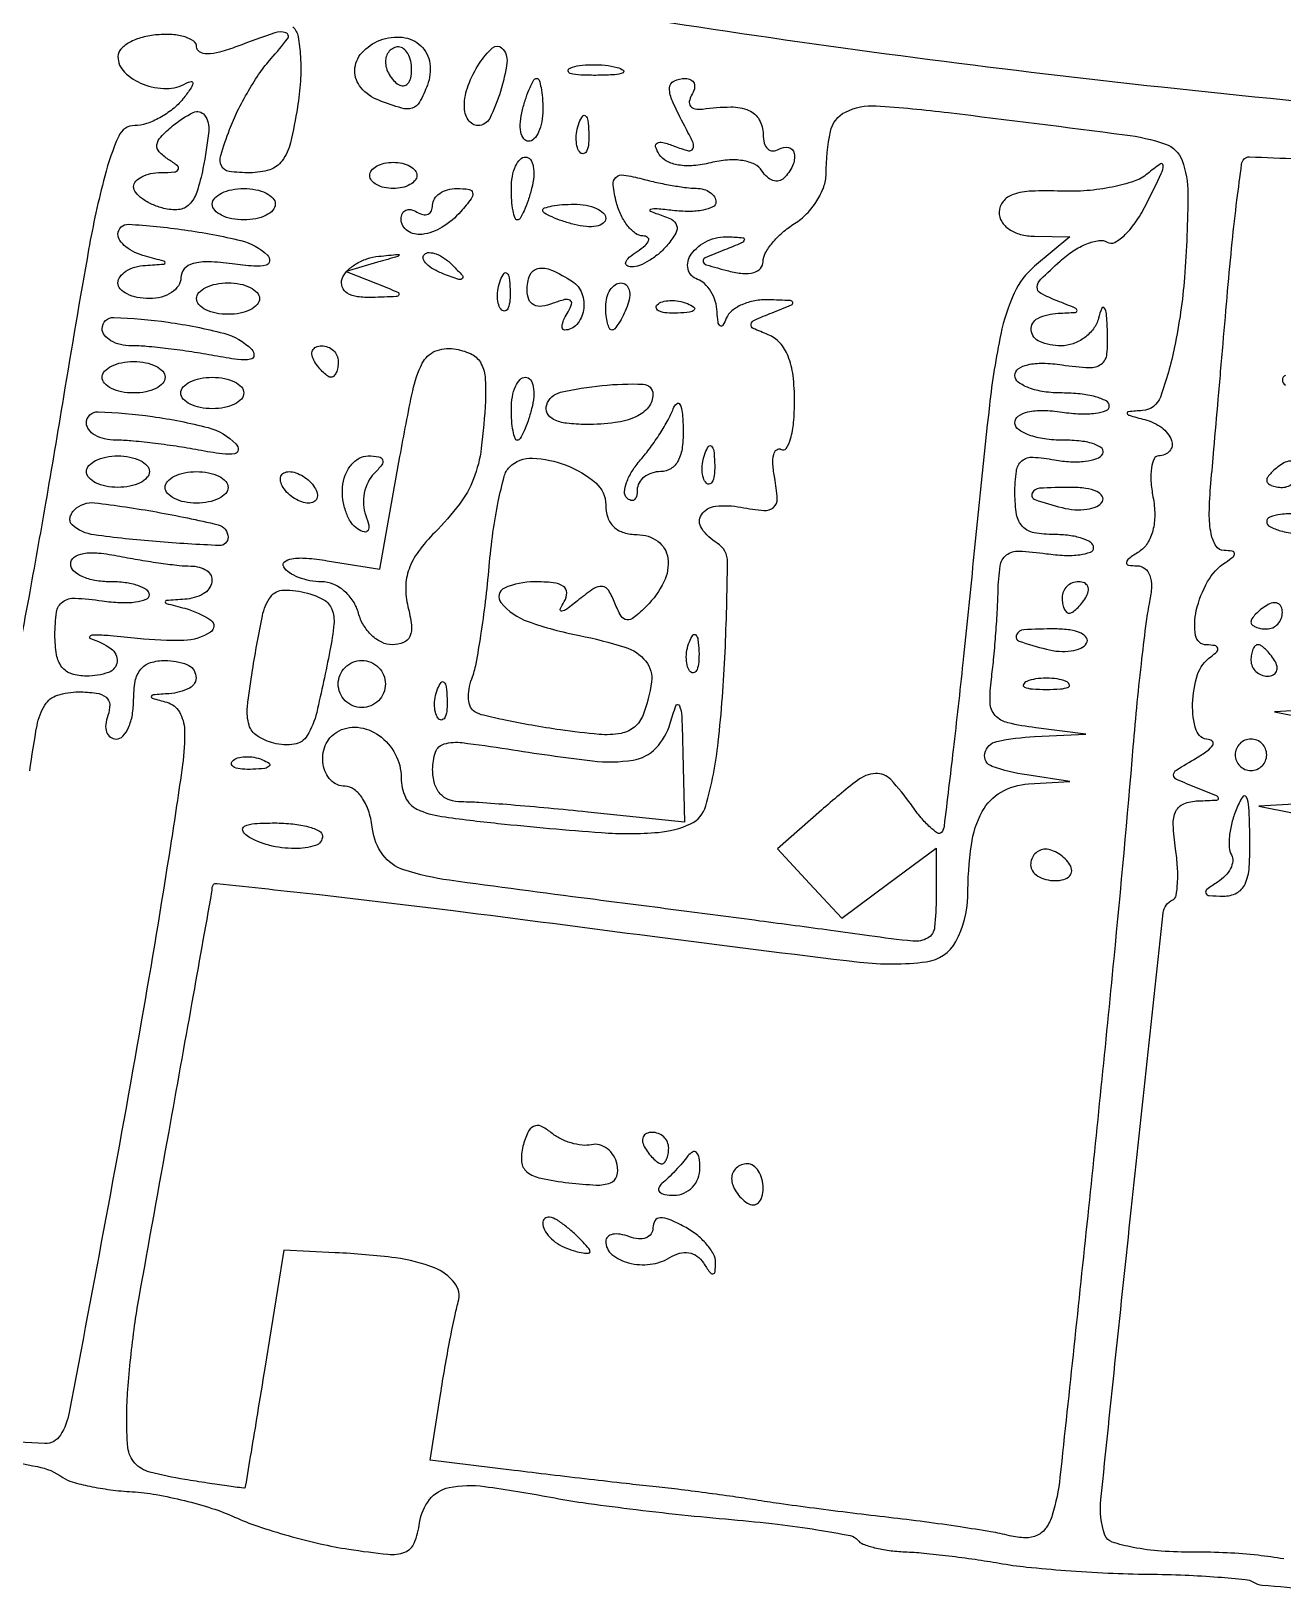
# Model space of a CAD drawing. Extents: x -19 to 322, y 67 to 181.
# Drawn here: x 75.39 to 113.18, y 70.62 to 117.73 of the extents above; entities that cross this region are included whole.
import ezdxf

# ---------------------------------------------------------------- set-up
doc = ezdxf.new("R2010")
doc.units = 0
doc.layers.get('0').update_dxf_attribs({"linetype": 'CONTINUOUS'})

msp = doc.modelspace()

# ---------------------------------------------------------------- linework, layer by layer
for points in [[(124.577, 114.674, -0.008701), (109.521, 116.035, -0.010734), (95.545, 117.849, -0.010617), (81.533, 120.28, -0.008197), (66.365, 123.503, -0.004807), (58.431, 125.406, -0.004863), (50.566, 127.454, -0.001559), (43.282, 129.451, -0.122069), (42.248, 130.034, -0.273169), (42.121, 130.474, -0.003942), (42.85, 133.212, -0.007322), (43.605, 135.809, -0.099814), (44.072, 136.671, -0.292398), (44.211, 136.715, -0.001352), (45.751, 136.297, -0.005586), (47.518, 135.791, -0.003429), (49.588, 135.157, 0.017475), (60.263, 132.214, 0.007262), (74.862, 128.956, 0.007317), (89.959, 126.047, 0.013123), (102.442, 124.166, 0.000965), (110.489, 123.185, 0.024141), (112.71, 123.027, 0.158991), (113.554, 123.281, 0.31448)], [(83.294, 117.861, -0.152994), (83.449, 117.563, -0.030567), (83.52, 116.96, -0.029725), (83.518, 116.221, -0.023905), (83.43, 115.43, -0.018934), (83.217, 114.36, -0.098388), (82.967, 113.816, -0.160537), (82.592, 113.545, -0.077026), (81.998, 113.453, -0.031503), (81.363, 113.493, -0.255929), (81.135, 113.658, -0.186907), (81.112, 113.979, -0.016711), (81.379, 114.758, -0.024304), (81.624, 115.319, -0.017108), (81.951, 115.925, -0.017313), (82.304, 116.485, -0.034357), (82.629, 116.897, 0.020769), (83.133, 117.502, 0.507363), (83.08, 117.682, 0.171925), (82.749, 117.684, 0.006873), (81.603, 117.266, -0.023398), (81.08, 117.095, -0.066442), (80.701, 117.042, -0.134332), (80.474, 117.104, -0.266298), (80.384, 117.261, 0.24531), (80.296, 117.429, 0.078783), (80.035, 117.555, 0.057658), (79.651, 117.625, 0.036584), (79.196, 117.62, 0.044485), (78.741, 117.542, 0.06121), (78.357, 117.387, 0.077293), (78.096, 117.185, 0.191621), (78.008, 116.964, 0.203074), (78.208, 116.491, 0.099337), (78.769, 116.13, 0.091079), (79.473, 115.994, 0.138384), (80.07, 116.156, -0.103786), (80.218, 116.207, -0.516602), (80.268, 116.153, -0.10067), (80.19, 115.975, -0.01749), (79.969, 115.682, -0.052969), (79.66, 115.374, -0.043219), (79.273, 115.114, -0.044877), (78.869, 114.936, -0.081544), (78.514, 114.878, 0.297993), (78.032, 114.563, 0.038946), (77.609, 113.347, 0.020307), (77.124, 111.134, 0.003097), (76.363, 106.681, -0.001985), (75.822, 103.473, -0.002798), (75.313, 100.618, -0.001628), (74.862, 98.215, -0.038673)], [(113.212, 71.579, 0.014354), (112.437, 71.687, 0.015718), (111.501, 71.761, 0.012948), (110.5, 71.782, -0.018859), (109.509, 71.815, -0.029616), (108.664, 71.926, -0.030372), (108.027, 72.089, -0.23668), (107.814, 72.297, -0.108736), (107.691, 73.375, -0.000849), (108.607, 82.114, -0.000421), (109.571, 91.092, -0.267646), (109.859, 91.486, 0.249202), (109.962, 91.617, 0.030201), (110.006, 91.994, 0.030146), (110.004, 92.479, 0.020353), (109.946, 93.031, -0.025354), (109.876, 93.76, -0.121189), (109.957, 94.168, -0.192811), (110.194, 94.389, -0.083475), (110.624, 94.478, 0.004433), (111.193, 94.504, 0.430254), (111.24, 94.56, 0.275612), (111.184, 94.634, 0.003081), (110.58, 94.875, -0.010479), (109.976, 95.126, -0.297334), (109.888, 95.261, -0.258418), (109.971, 95.41, -0.008409), (110.58, 95.777, 0.025093), (110.902, 95.986, 0.090754), (111.07, 96.162, 0.329947), (111.064, 96.273, 0.216596), (110.945, 96.331, -0.320499), (110.57, 96.613, -0.082975), (110.46, 97.405, -0.071765), (110.612, 98.292, -0.162979), (111.011, 98.833, 0.042176), (111.194, 98.985, 0.291787), (111.218, 99.093, 0.271549), (111.129, 99.167, 0.038442), (110.883, 99.189, -0.363742), (110.55, 99.475, -0.097512), (110.573, 100.227, -0.072459), (110.914, 101.105, -0.119017), (111.454, 101.684, 0.023104), (111.686, 101.852, 0.261246), (111.727, 101.953, 0.338543), (111.66, 102.021, 0.031548), (111.409, 102.04, -0.25308), (111.169, 102.174, -0.093572), (111.021, 102.546, -0.052379), (110.965, 103.166, -0.018026), (111.012, 104.067, 0.000227), (111.103, 105.099, 0.000076), (111.234, 106.61, 0.000075), (111.38, 108.285, 0.000086), (111.519, 109.889, -0.003729), (111.657, 111.358, -0.005766), (111.8, 112.626, -0.002111), (111.94, 113.71, -0.157013), (112.015, 113.869, -0.216756), (112.174, 113.934, -0.001576), (113.64, 113.873, -0.005556)], [(113.268, 107.33, 0.314934), (113.172, 107.193, 0.282744), (113.266, 107.041, 0.049958)], [(113.576, 103.151, 0.042928), (113.116, 103.132, 0.055623), (112.793, 103.053, 0.314934), (112.697, 102.916, 0.282744), (112.79, 102.764, 0.049958), (113.116, 102.638, 0.041208), (113.577, 102.551, 0.026053)], [(75.348, 95.384, -0.012738), (75.565, 96.756, -0.09282), (75.804, 97.374, -0.178501), (76.182, 97.671, -0.077953), (76.821, 97.771, -0.03395), (77.353, 97.735, -0.136664), (77.649, 97.607, -0.218407), (77.759, 97.385, -0.09984), (77.704, 97.058, 0.06502), (77.639, 96.785, 0.112257), (77.666, 96.555, 0.151946), (77.779, 96.403, 0.158089), (77.957, 96.345, 0.2103), (78.158, 96.434, 0.081387), (78.328, 96.694, 0.06197), (78.444, 97.079, 0.042346), (78.483, 97.533, -0.044917), (78.533, 98.095, -0.124434), (78.697, 98.454, -0.149477), (78.989, 98.654, -0.07578), (79.433, 98.721, -0.093159), (80.094, 98.597, -0.277197), (80.364, 98.247, -0.314388), (80.171, 97.886, -0.101292), (79.552, 97.716, 0.004073), (79.07, 97.68, 0.316784), (79.014, 97.633, 0.408493), (79.045, 97.578, 0.004827), (79.483, 97.457, -0.198506), (79.863, 97.165, -0.125611), (80.018, 96.62, -0.041145), (79.958, 95.565, -0.004314), (79.594, 93.116, -0.004156), (78.713, 87.8, -0.002988), (77.643, 81.878, -0.000716), (76.538, 76.005, -0.091777), (76.27, 75.316, -0.270775), (75.798, 75.065, -0.018684), (74.231, 75.187, -0.024323)], [(114.004, 97.231), (112.935, 97.166), (114.004, 96.96, -0.037644)], [(113.529, 94.38), (112.46, 94.315), (113.529, 94.109, -0.066249)], [(73.291, 74.765, -0.00769), (75.581, 74.367, -0.108099), (76.344, 74.042, 0.084775), (76.629, 73.905, 0.018732), (77.156, 73.775, 0.018961), (77.784, 73.669, 0.017252), (78.439, 73.607, -0.02836), (79.166, 73.521, -0.017123), (80.014, 73.342, -0.017129), (80.848, 73.106, -0.028621), (81.528, 72.844, 0.025072), (82.232, 72.567, 0.012497), (83.148, 72.284, 0.012373), (84.113, 72.038, 0.017797), (84.979, 71.872, 0.012734), (86.163, 71.719, 0.115461), (86.677, 71.784, 0.212704), (86.956, 72.059, 0.058816), (87.118, 72.669, -0.133023), (87.421, 73.376, -0.178933), (88.011, 73.735, -0.08163), (89.078, 73.767, -0.014204), (91.076, 73.442, 0.012559), (92.046, 73.28, 0.004263), (93.465, 73.093, 0.004236), (95.037, 72.913, 0.004861), (96.54, 72.769, -0.007528), (97.923, 72.628, -0.011228), (99.127, 72.46, -0.006438), (100.124, 72.285, -0.184651), (100.342, 72.151, 0.140065), (100.508, 72.028, 0.028812), (100.859, 71.918, 0.028227), (101.295, 71.835, 0.023295), (101.768, 71.794, -0.014001), (102.34, 71.755, -0.006143), (103.095, 71.674, -0.006074), (103.895, 71.567, -0.008094), (104.619, 71.45, 0.018713), (105.452, 71.334, 0.007005), (106.628, 71.23, 0.006929), (107.913, 71.153, 0.008347), (109.123, 71.118, -0.006572), (110.235, 71.089, -0.009233), (111.227, 71.032, -0.006035), (112.051, 70.959, -0.113886), (112.296, 70.877, 0.117265), (112.562, 70.788, 0.002182), (114.041, 70.666, 0.005227)]]:
    msp.add_lwpolyline(points, format="xyb")
for points in [[(85.887, 115.642, -0.123357), (85.352, 116.017, -0.186055), (85.162, 116.547, -0.180968), (85.374, 117.078, -0.117004), (85.928, 117.456, -0.119262), (86.605, 117.544, -0.164812), (87.156, 117.288, -0.169465), (87.428, 116.757, -0.126659), (87.352, 116.098, -0.032198), (87.117, 115.586, -0.195861), (86.896, 115.404, -0.151095), (86.577, 115.404, -0.017141)], [(86.878, 116.562, 0.055286), (86.849, 116.827, 0.074868), (86.762, 117.051, 0.094314), (86.633, 117.201, 0.170324), (86.482, 117.254, 0.112153), (86.331, 117.22, 0.100145), (86.202, 117.123, 0.094392), (86.116, 116.978, 0.087308), (86.086, 116.807, 0.076861), (86.115, 116.618, 0.053298), (86.202, 116.419, 0.05288), (86.331, 116.242, 0.071639), (86.482, 116.115, 0.16277), (86.632, 116.08, 0.190804), (86.762, 116.145, 0.124167), (86.849, 116.315, 0.05773)], [(88.469, 115.472, -0.08793), (88.587, 116.092, -0.053395), (88.926, 116.759, -0.063603), (89.322, 117.226, -0.40106), (89.605, 117.22, -0.23374), (89.754, 116.781, -0.041681), (89.562, 115.911, -0.041452), (89.234, 115.096, -0.283602), (88.882, 114.878, -0.140899), (88.722, 114.924, -0.101319), (88.587, 115.053, -0.086085), (88.498, 115.245, -0.069045)], [(91.661, 116.615, -0.06278), (91.945, 116.691, -0.030339), (92.321, 116.718, -0.029507), (92.721, 116.7, -0.037336), (93.086, 116.633, -0.087174), (93.269, 116.549, -0.597527), (93.261, 116.473, -0.080377), (93.009, 116.416, -0.012823), (92.501, 116.396, -0.014395), (91.988, 116.405, -0.052471), (91.666, 116.453, -0.333666), (91.605, 116.53, -0.31318)], [(90.225, 115.353, -0.016817), (90.334, 115.718, -0.025621), (90.454, 116.025, -0.023188), (90.572, 116.255, -0.269386), (90.656, 116.304, -0.326917), (90.727, 116.252, -0.029396), (90.785, 116.025, -0.029316), (90.825, 115.718, -0.018041), (90.838, 115.353, -0.043375), (90.806, 114.989, -0.063112), (90.712, 114.682, -0.082769), (90.572, 114.474, -0.206609), (90.407, 114.403, -0.24384), (90.263, 114.478, -0.106581), (90.176, 114.682, -0.070464), (90.161, 114.989, -0.040966)], [(95.908, 113.753, -0.041298), (95.393, 113.668, -0.060772), (94.936, 113.686, -0.075104), (94.577, 113.802, -0.139746), (94.353, 114.007, -0.059358), (94.246, 114.238, -0.36125), (94.291, 114.351, -0.193762), (94.46, 114.371, -0.02536), (94.81, 114.257, 0.025022), (95.233, 114.118, 0.351914), (95.37, 114.178, 0.23351), (95.374, 114.359, 0.014356), (95.126, 114.858, -0.015792), (94.752, 115.612, -0.110452), (94.668, 116.012, -0.281466), (94.8, 116.223, -0.1159), (95.143, 116.304, -0.119061), (95.309, 116.263, -0.186717), (95.406, 116.155, -0.153277), (95.415, 115.991, -0.07605), (95.333, 115.797, 0.097575), (95.263, 115.61, 0.210354), (95.3, 115.465, 0.185919), (95.439, 115.382, 0.07693), (95.661, 115.378, -0.031344), (96.512, 115.441, -0.10217), (97.064, 115.333, -0.167372), (97.375, 115.056, -0.128519), (97.491, 114.612, 0.066118), (97.526, 114.35, 0.138808), (97.63, 114.176, 0.191142), (97.786, 114.114, 0.139169), (97.966, 114.165, -0.19389), (98.26, 114.216, -0.305991), (98.43, 114.038, -0.152393), (98.38, 113.663, -0.08798), (98.117, 113.287, -0.149102), (97.967, 113.207, -0.130224), (97.789, 113.219, -0.103943), (97.609, 113.325, -0.06969), (97.455, 113.51, 0.143759), (97.235, 113.708, 0.07272), (96.875, 113.82, 0.059197), (96.418, 113.837, 0.041304)], [(101.292, 72.83, -0.002234), (100.187, 72.961, -0.001929), (99.028, 73.108, -0.001941), (97.978, 73.25, -0.005641), (97.253, 73.359, 0.004862), (96.588, 73.46, 0.002541), (95.758, 73.573, 0.002527), (94.905, 73.681, 0.003866), (94.164, 73.765, -0.001828), (93.351, 73.854, -0.000749), (92.247, 73.981, -0.000741), (91.062, 74.12, -0.00095), (89.971, 74.252), (87.441, 74.563), (87.749, 76.544, -0.004517), (87.883, 77.363, -0.004439), (88.033, 78.183, -0.00437), (88.178, 78.9, -0.016838), (88.286, 79.341, 0.241347), (88.169, 79.922, 0.130066), (87.568, 80.369, 0.064059), (86.395, 80.672, 0.019647), (84.57, 80.829), (83.014, 80.901), (82.442, 77.337, -0.000583), (82.22, 75.968, -0.000953), (82.028, 74.807, -0.000087), (81.855, 73.768, -0.107898), (81.839, 73.729, -0.284658), (81.806, 73.715, -0.000743), (81.295, 73.785, -0.004095), (80.713, 73.87, -0.002503), (80.027, 73.979, -0.021718), (78.967, 74.202, -0.147735), (78.515, 74.476, -0.161722), (78.311, 74.941, -0.027437), (78.274, 75.924, -0.014317), (78.309, 76.693, -0.007449), (78.395, 77.648, -0.007401), (78.513, 78.628, -0.011196), (78.646, 79.476, 0.000174), (79.551, 84.49, 0.000363), (80.252, 88.397, 0.000035), (80.847, 91.733, 0.044168), (80.859, 91.867, -0.44599), (80.99, 91.985, -0.000897), (84.092, 91.645, -0.003797), (88.129, 91.165, -0.001205), (94.142, 90.388, 0.003375), (100.402, 89.608, 0.060867), (102.419, 89.616, 0.241996), (103.315, 90.23, 0.12151), (103.668, 91.593, -0.030351), (103.78, 93.149, -0.090995), (104.109, 94.159, -0.138613), (104.677, 94.743, -0.117305), (105.506, 94.991), (106.757, 95.062), (105.45, 95.26, -0.045857), (104.41, 95.517, -0.376108), (104.187, 95.909, -0.298801), (104.551, 96.275, -0.039609), (105.688, 96.421), (107.232, 96.497), (105.723, 96.686, -0.025976), (104.883, 96.836, -0.151838), (104.5, 97.061, -0.180054), (104.346, 97.441, -0.039698), (104.384, 98.155, 0.008834), (104.451, 98.743, 0.004985), (104.513, 99.458, 0.004974), (104.561, 100.181, 0.008127), (104.586, 100.795, -0.029049), (104.65, 101.574, -0.192893), (104.841, 101.906, -0.180525), (105.215, 102.026, -0.024927), (106.044, 101.946, 0.025568), (106.591, 101.895, 0.042928), (107.051, 101.914, 0.055623), (107.374, 101.993, 0.314934), (107.47, 102.13, 0.256148), (107.387, 102.281, 0.062173), (107.121, 102.408, 0.048525), (106.737, 102.494, 0.031373), (106.282, 102.523, -0.045919), (105.672, 102.579, -0.15744), (105.326, 102.766, -0.150783), (105.147, 103.126, -0.041022), (105.094, 103.766, -0.032259), (105.138, 104.442, -0.18711), (105.306, 104.75, -0.191134), (105.635, 104.861, -0.033857), (106.293, 104.78, 0.034573), (106.771, 104.723, 0.043863), (107.215, 104.739, 0.0501), (107.567, 104.82, 0.174824), (107.747, 104.963, 0.359763), (107.725, 105.119, 0.10349), (107.5, 105.253, 0.055737), (107.088, 105.345, 0.026952), (106.548, 105.374, -0.03461), (105.991, 105.413, -0.052727), (105.521, 105.53, -0.06871), (105.198, 105.7, -0.241352), (105.094, 105.903, -0.244511), (105.197, 106.102, -0.09802), (105.486, 106.229, -0.061942), (105.938, 106.273, -0.029763), (106.52, 106.223, 0.025568), (107.066, 106.171, 0.042928), (107.526, 106.191, 0.055623), (107.849, 106.27, 0.314934), (107.945, 106.407, 0.282744), (107.852, 106.559, 0.049958), (107.526, 106.684, 0.041208), (107.066, 106.771, 0.026053), (106.52, 106.8, -0.035309), (105.974, 106.838, -0.053609), (105.513, 106.955, -0.070026), (105.197, 107.126, -0.238299), (105.094, 107.329, -0.244511), (105.197, 107.527, -0.09802), (105.486, 107.655, -0.061942), (105.938, 107.699, -0.029763), (106.52, 107.649, 0.022379), (107.341, 107.566, 0.175217), (107.703, 107.674, 0.213025), (107.873, 107.976, 0.034673), (107.89, 108.664, 0.009138), (107.857, 109.192, 0.131947), (107.794, 109.368, 0.598245), (107.717, 109.359, 0.030803), (107.618, 109.057, -0.09552), (107.466, 108.739, -0.075402), (107.195, 108.47, -0.073873), (106.851, 108.288, -0.084769), (106.485, 108.225, -0.097163), (105.844, 108.351, -0.28167), (105.587, 108.7, -0.31038), (105.789, 109.055, -0.10336), (106.401, 109.209, 0.004943), (106.924, 109.235, 0.420937), (106.971, 109.29, 0.281674), (106.918, 109.362, 0.003547), (106.37, 109.583, -0.027676), (105.871, 109.812, -0.29798), (105.768, 109.998, -0.181463), (105.877, 110.234, -0.010839), (106.459, 110.784, -0.03866), (106.857, 111.092, -0.049529), (107.268, 111.307, -0.058329), (107.631, 111.406, -0.177729), (107.878, 111.356, 0.271205), (108.11, 111.35, 0.068327), (108.425, 111.586, 0.050869), (108.767, 111.999, 0.031538), (109.083, 112.545, 0.003695), (109.516, 113.428, 0.108252), (109.573, 113.671, 0.61082), (109.486, 113.718, 0.021704), (109.098, 113.423, -0.092399), (108.692, 113.197, -0.031138), (108.036, 113.021, -0.029741), (107.269, 112.913, -0.029984), (106.497, 112.897, 0.019311), (105.596, 112.897, 0.072211), (105.04, 112.795, 0.139976), (104.735, 112.584, 0.17374), (104.619, 112.261, 0.137845), (104.698, 111.979, 0.107128), (104.919, 111.747, 0.086883), (105.262, 111.592, 0.058701), (105.688, 111.536), (106.757, 111.52), (105.69, 110.63, 0.112785), (105.073, 109.82, 0.055265), (104.669, 108.581, 0.023878), (104.326, 106.427, 0.003011), (103.837, 101.736, -0.001815), (103.523, 98.652, -0.002903), (103.23, 96.021, -0.000594), (102.956, 93.712, -0.147207), (102.873, 93.523, -0.377221), (102.76, 93.506, -0.041698), (102.534, 93.681, -0.034616), (102.26, 93.97, -0.019715), (101.967, 94.354, 0.036254), (101.345, 95.119, 0.221828), (100.884, 95.302, 0.151889), (100.339, 95.097, 0.015068), (99.251, 94.196), (97.922, 93.027), (98.894, 91.983), (99.867, 90.939), (101.292, 91.993), (102.718, 93.047), (102.718, 91.578, -0.026134), (102.67, 90.661, -0.239082), (102.46, 90.335, -0.158696), (102.016, 90.239, -0.010431), (100.698, 90.402, 0.002638), (99.539, 90.563, 0.000479), (97.388, 90.849, 0.000516), (94.868, 91.179, 0.000468), (92.264, 91.515, -0.002582), (88.019, 92.08, -0.043463), (86.64, 92.395, -0.157079), (86.005, 92.851, -0.130828), (85.698, 93.628, 0.047101), (85.59, 94.134, 0.067047), (85.396, 94.549, 0.08473), (85.144, 94.825, 0.166712), (84.866, 94.92, -0.206247), (84.434, 95.106, -0.152744), (84.203, 95.579, -0.135112), (84.27, 96.146, -0.159061), (84.618, 96.556, -0.164996), (85.241, 96.7, -0.13014), (85.892, 96.455, -0.117808), (86.384, 95.892, -0.121482), (86.561, 95.174, 0.106405), (86.688, 94.586, 0.17858), (87.038, 94.23, 0.075096), (87.78, 94.008, 0.008985), (89.482, 93.799, 0.007415), (92.61, 93.519, 0.039546), (94.324, 93.527, 0.086897), (95.297, 93.783, 0.219544), (95.762, 94.326, 0.041947), (96.136, 96.252, 0.016168), (96.343, 98.969, 0.008182), (96.417, 101.697, 0.26285), (96.108, 102.259, -0.101677), (95.637, 102.703, -0.307222), (95.631, 103.122, -0.226022), (96.059, 103.382, -0.072668), (96.822, 103.349, 0.023785), (97.517, 103.25, 0.204382), (97.809, 103.343, 0.234556), (97.92, 103.609, 0.031375), (97.841, 104.229, -0.029454), (97.788, 104.641, -0.072836), (97.81, 104.944, -0.174794), (97.901, 105.087, -0.312751), (98.035, 105.094, 0.405649), (98.19, 105.128, 0.07776), (98.322, 105.418, 0.045566), (98.412, 105.912, 0.022591), (98.441, 106.549, 0.030217), (98.394, 107.327, 0.064157), (98.246, 107.911, 0.087465), (97.996, 108.318, 0.12015), (97.644, 108.561, -0.016882), (97.194, 108.752, -0.340789), (97.129, 108.875, -0.249101), (97.229, 109.002, -0.010996), (97.763, 109.225, 0.003897), (98.35, 109.461, 0.383454), (98.386, 109.535, 0.32089), (98.315, 109.591, 0.00338), (97.649, 109.618, 0.054322), (97.238, 109.586, 0.057878), (96.852, 109.467, 0.064906), (96.547, 109.282, 0.128731), (96.38, 109.057, -0.039934), (96.276, 108.849, -0.436971), (96.194, 108.832, -0.209411), (96.13, 108.939, -0.019378), (96.103, 109.255, 0.064018), (96.047, 109.572, 0.061248), (95.912, 109.869, 0.066059), (95.723, 110.103, 0.109802), (95.506, 110.233, -0.263278), (95.225, 110.545, -0.21649), (95.318, 110.99, -0.127218), (95.811, 111.392, -0.118725), (96.45, 111.518, -0.011812), (96.878, 111.49, -0.47688), (96.923, 111.422, -0.222445), (96.841, 111.331, -0.006087), (96.328, 111.123, 0.007853), (95.741, 110.883, 0.351305), (95.683, 110.774, 0.283665), (95.775, 110.673, 0.006108), (96.447, 110.488, 0.040472), (96.876, 110.412, 0.089492), (97.207, 110.44, 0.143376), (97.412, 110.565, 0.186658), (97.491, 110.769, -0.127836), (97.557, 111.023, -0.045812), (97.77, 111.335, -0.041779), (98.078, 111.649, -0.038475), (98.441, 111.917, 0.061244), (98.805, 112.211, 0.050902), (99.112, 112.602, 0.052965), (99.322, 113.027, 0.088425), (99.392, 113.418, -0.051891), (99.525, 114.701, -0.228742), (99.977, 115.287, -0.132882), (100.903, 115.475, -0.014405), (103.093, 115.27, -0.001407), (108.418, 114.601, -0.049546), (109.637, 114.32, -0.228208), (110.144, 113.824, -0.087795), (110.317, 112.829, -0.018687), (110.215, 110.291, -0.032074), (109.916, 108.195, -0.035061), (109.487, 106.678, -0.296508), (108.948, 106.269, 0.006028), (108.521, 106.233, 0.456543), (108.486, 106.184, 0.271366), (108.543, 106.125, 0.004228), (109.014, 105.997, -0.094094), (109.527, 105.753, -0.144176), (109.824, 105.366, -0.280294), (109.767, 105.047, -0.214404), (109.437, 104.899, 0.2936), (109.297, 104.809, 0.072647), (109.217, 104.535, 0.051513), (109.203, 104.135, 0.030367), (109.264, 103.66, -0.04534), (109.317, 103.121, -0.064426), (109.259, 102.643, -0.076519), (109.097, 102.262, -0.113249), (108.842, 102.004, 0.015836), (108.533, 101.795, 0.205779), (108.464, 101.678, 0.407218), (108.521, 101.602, 0.035767), (108.786, 101.58, -0.164447), (109.017, 101.498, -0.143531), (109.167, 101.289, -0.094151), (109.218, 100.951, -0.042463), (109.162, 100.503, 0.019806), (109.058, 99.892, 0.003775), (108.921, 98.771, 0.004022), (108.781, 97.46, 0.003688), (108.658, 96.108, -0.003376), (108.079, 89.715, -0.001883), (107.292, 81.938, -0.00052), (106.455, 74.041, -0.04761), (106.222, 72.901, -0.075675), (106.039, 72.522, -0.131676), (105.776, 72.295, -0.118306), (105.413, 72.217, -0.054442), (104.93, 72.281, 0.018234), (104.37, 72.397, 0.004452), (103.439, 72.546, 0.004556), (102.368, 72.698, 0.004529)], [(78.483, 113.033, -0.188689), (78.546, 113.194, -0.087824), (78.727, 113.331, -0.068088), (78.996, 113.426, -0.048471), (79.314, 113.46, 0.017705), (79.712, 113.477, 0.254304), (79.826, 113.552, 0.363269), (79.803, 113.663, 0.026719), (79.53, 113.858, -0.062718), (79.255, 114.085, -0.224444), (79.187, 114.295, -0.159371), (79.3, 114.533, -0.02944), (79.66, 114.869, -0.05786), (80.284, 115.275, -0.36847), (80.623, 115.191, -0.184565), (80.75, 114.705, -0.021893), (80.577, 113.585, -0.028538), (80.391, 112.871, -0.117213), (80.16, 112.49, -0.177374), (79.841, 112.339, -0.086752), (79.385, 112.377, -0.040964), (79.04, 112.498, -0.052264), (78.748, 112.667, -0.062091), (78.547, 112.855, -0.175351)], [(91.939, 114.967, -0.054073), (92.044, 115.165, -0.470617), (92.131, 115.173, -0.168741), (92.198, 115.035, -0.018894), (92.226, 114.68, -0.028489), (92.221, 114.349, -0.077125), (92.168, 114.121, -0.208169), (92.081, 114.034, -0.296942), (91.977, 114.056, -0.126455), (91.885, 114.212, -0.060344), (91.847, 114.442, -0.05415), (91.865, 114.707, -0.051402)], [(85.611, 113.373, -0.17482), (85.665, 113.524, -0.093122), (85.82, 113.653, -0.073362), (86.051, 113.74, -0.053595), (86.324, 113.769, -0.053595), (86.596, 113.74, -0.073362), (86.827, 113.653, -0.093122), (86.982, 113.524, -0.17482), (87.036, 113.373, -0.17482), (86.982, 113.222, -0.093122), (86.827, 113.094, -0.073362), (86.596, 113.007, -0.053595), (86.324, 112.977, -0.053595), (86.051, 113.007, -0.073362), (85.82, 113.094, -0.093122), (85.665, 113.222, -0.17482)], [(89.888, 112.977, -0.043375), (89.919, 113.341, -0.063112), (90.014, 113.649, -0.082769), (90.154, 113.857, -0.206609), (90.318, 113.928, -0.24384), (90.463, 113.853, -0.106581), (90.55, 113.649, -0.070464), (90.564, 113.341, -0.040966), (90.501, 112.977, -0.016817), (90.392, 112.613, -0.025621), (90.271, 112.306, -0.023188), (90.154, 112.076, -0.269386), (90.07, 112.027, -0.326917), (89.999, 112.079, -0.029396), (89.941, 112.306, -0.029316), (89.901, 112.613, -0.018041)], [(93.689, 111.077, 0.032261), (93.93, 111.255, 0.12861), (94.034, 111.404, 0.347171), (94.003, 111.501, 0.145286), (93.863, 111.544, -0.156012), (93.638, 111.62, -0.06663), (93.406, 111.843, -0.056829), (93.204, 112.167, -0.047348), (93.064, 112.549, -0.031214), (92.96, 113.081, -0.243229), (93.043, 113.311, -0.22841), (93.284, 113.385, -0.027799), (93.84, 113.268, 0.011942), (94.281, 113.161, 0.010376), (94.747, 113.07, 0.010493), (95.173, 113.005, 0.029975), (95.471, 112.984, -0.067033), (95.698, 112.951, -0.083207), (95.891, 112.859, -0.098308), (96.02, 112.725, -0.14299), (96.065, 112.568, -0.287613), (95.973, 112.422, -0.064618), (95.681, 112.324, -0.04826), (95.259, 112.284, -0.029348), (94.758, 112.313, 0.008405), (94.289, 112.361, 0.078833), (94.087, 112.346, 0.710037), (94.082, 112.295, 0.036639), (94.308, 112.208, -0.039737), (94.721, 112.046, -0.204742), (94.879, 111.864, -0.211217), (94.853, 111.629, -0.042365), (94.607, 111.274, -0.042782), (94.353, 111.017, -0.040146), (94.055, 110.801, -0.042745), (93.757, 110.653, -0.097622), (93.512, 110.609, -0.146983), (93.374, 110.652, -0.346739), (93.343, 110.749, -0.127461), (93.449, 110.898, -0.032098)], [(80.859, 112.502, -0.191087), (80.931, 112.684, -0.088204), (81.138, 112.838, -0.068025), (81.445, 112.942, -0.048028), (81.809, 112.977, -0.048028), (82.173, 112.942, -0.068025), (82.48, 112.838, -0.088204), (82.688, 112.684, -0.191087), (82.76, 112.502, -0.191087), (82.688, 112.321, -0.088204), (82.48, 112.167, -0.068025), (82.173, 112.062, -0.048028), (81.809, 112.027, -0.048028), (81.445, 112.062, -0.068025), (81.138, 112.167, -0.088204), (80.931, 112.321, -0.191087)], [(86.561, 112.055, -0.108972), (86.598, 112.224, -0.182303), (86.701, 112.324, -0.161196), (86.855, 112.339, -0.082592), (87.036, 112.265, 0.082592), (87.218, 112.19, 0.161196), (87.372, 112.205, 0.182303), (87.474, 112.305, 0.108972), (87.512, 112.474, -0.143859), (87.568, 112.666, -0.099502), (87.727, 112.829, -0.083919), (87.964, 112.94, -0.067022), (88.243, 112.977, -0.035838), (88.611, 112.951, -0.325335), (88.719, 112.845, -0.208212), (88.674, 112.663, -0.017756), (88.362, 112.283, -0.073274), (87.8, 111.807, -0.107842), (87.192, 111.592, -0.182814), (86.75, 111.698, -0.248235)], [(90.838, 112.32, -0.326917), (90.89, 112.391, -0.029396), (91.117, 112.449, -0.029316), (91.424, 112.489, -0.018041), (91.788, 112.502, -0.043375), (92.152, 112.471, -0.063112), (92.46, 112.376, -0.082769), (92.668, 112.236, -0.206609), (92.739, 112.071, -0.24384), (92.664, 111.927, -0.106581), (92.46, 111.84, -0.070464), (92.153, 111.825, -0.040966), (91.788, 111.889, -0.016817), (91.424, 111.998, -0.025621), (91.117, 112.118, -0.023188), (90.887, 112.236, -0.269386)], [(78.008, 110.126, -0.165114), (78.071, 110.312, -0.08736), (78.252, 110.478, -0.070943), (78.521, 110.6, -0.054605), (78.839, 110.656, 0.002113), (79.397, 110.696, 0.392517), (79.433, 110.735, 0.339035), (79.398, 110.781, 0.001923), (78.839, 110.929, -0.047253), (78.521, 111.045, -0.057262), (78.252, 111.213, -0.067453), (78.068, 111.406, -0.158331), (78.008, 111.592, -0.432049), (78.331, 111.897, -0.019632), (80.019, 111.728, -0.024152), (81.722, 111.405, -0.136839), (82.522, 110.96, -0.217298), (82.589, 110.783, -0.328154), (82.488, 110.662, -0.077924), (82.116, 110.632, -0.015559), (81.453, 110.701, 0.023915), (80.747, 110.763, 0.076487), (80.279, 110.71, 0.142782), (80.011, 110.547, 0.186627), (79.908, 110.281, -0.14888), (79.835, 110.041, -0.098789), (79.629, 109.836, -0.082189), (79.321, 109.698, -0.06452), (78.958, 109.651, -0.048028), (78.594, 109.686, -0.068025), (78.287, 109.791, -0.088204), (78.08, 109.945, -0.191087)], [(84.779, 110.245, -0.113297), (84.922, 110.479, -0.061173), (85.186, 110.691, -0.056166), (85.525, 110.851, -0.057358), (85.888, 110.93, -0.001137), (86.475, 110.988, -0.507487), (86.497, 110.963, -0.275156), (86.463, 110.926, -0.000898), (85.848, 110.748), (84.898, 110.473), (85.848, 110.095, -0.004202), (86.456, 109.848, -0.406215), (86.49, 109.769, -0.29837), (86.408, 109.711, -0.003275), (85.69, 109.684, -0.041842), (85.24, 109.708, -0.103991), (84.932, 109.819, -0.170941), (84.781, 110.005, -0.167377)], [(87.261, 110.985, -0.20742), (87.407, 111.042, -0.082976), (87.621, 110.999, -0.063152), (87.87, 110.867, -0.043285), (88.114, 110.66, -0.011214), (88.411, 110.346, -0.400052), (88.409, 110.255, -0.286372), (88.302, 110.23, -0.008399), (87.848, 110.394, -0.036269), (87.54, 110.538, -0.070189), (87.324, 110.702, -0.120343), (87.23, 110.857, -0.278911)], [(89.563, 110.215, -0.054073), (89.668, 110.413, -0.470617), (89.755, 110.421, -0.168741), (89.822, 110.283, -0.018894), (89.85, 109.928, -0.028489), (89.845, 109.597, -0.077125), (89.792, 109.369, -0.208169), (89.705, 109.282, -0.296942), (89.601, 109.304, -0.126455), (89.509, 109.46, -0.060344), (89.471, 109.69, -0.05415), (89.489, 109.955, -0.051402)], [(91.601, 109.256, 0.059284), (91.707, 109.486, 0.357523), (91.663, 109.599, 0.196415), (91.497, 109.621, 0.026179), (91.154, 109.509, -0.057058), (90.811, 109.421, -0.151424), (90.565, 109.461, -0.186098), (90.415, 109.624, -0.093299), (90.363, 109.903, -0.092745), (90.448, 110.359, -0.257205), (90.689, 110.561, -0.156273), (91.1, 110.513, -0.034616), (91.731, 110.172, -0.167487), (92.02, 109.81, -0.12598), (92.067, 109.299, -0.140883), (91.864, 108.868, -0.216299), (91.495, 108.701, -0.334133), (91.433, 108.747, -0.11787), (91.428, 108.864, -0.061847), (91.486, 109.043, -0.029534)], [(80.384, 109.651, -0.191087), (80.456, 109.832, -0.088204), (80.663, 109.987, -0.068025), (80.97, 110.091, -0.048028), (81.334, 110.126, -0.048028), (81.698, 110.091, -0.068025), (82.005, 109.987, -0.088204), (82.212, 109.832, -0.191087), (82.284, 109.651, -0.191087), (82.212, 109.469, -0.088204), (82.005, 109.315, -0.068025), (81.698, 109.211, -0.048028), (81.334, 109.176, -0.048028), (80.97, 109.211, -0.068025), (80.663, 109.315, -0.088204), (80.456, 109.469, -0.191087)], [(92.739, 109.413, -0.062722), (92.773, 109.686, -0.08088), (92.874, 109.917, -0.098158), (93.024, 110.071, -0.152681), (93.199, 110.126, -0.184534), (93.351, 110.068, -0.147206), (93.444, 109.917, -0.100118), (93.457, 109.686, -0.055937), (93.386, 109.413, -0.02136), (93.267, 109.14, -0.030395), (93.138, 108.91, -0.030693), (93.014, 108.742, -0.222225), (92.926, 108.701, -0.289661), (92.853, 108.746, -0.046727), (92.794, 108.91, -0.039339), (92.752, 109.14, -0.024748)], [(94.293, 109.463, -0.126455), (94.448, 109.555, -0.060344), (94.679, 109.592, -0.05415), (94.944, 109.574, -0.051402), (95.204, 109.5, -0.054073), (95.402, 109.395, -0.470617), (95.41, 109.308, -0.168741), (95.271, 109.241, -0.018894), (94.917, 109.213, -0.028489), (94.586, 109.218, -0.077125), (94.358, 109.271, -0.208169), (94.271, 109.359, -0.296942)], [(78.423, 108.225, -0.05608), (78.083, 108.264, -0.075557), (77.794, 108.377, -0.09483), (77.601, 108.545, -0.168278), (77.532, 108.742, -0.425087), (77.886, 109.083, -0.025355), (79.523, 108.939, -0.029114), (81.204, 108.604, -0.13711), (82.047, 108.114, -0.206038), (82.116, 107.932, -0.354668), (82.015, 107.817, -0.074677), (81.631, 107.811, -0.013172), (80.918, 107.925, 0.008732), (80.239, 108.04, 0.007602), (79.524, 108.137, 0.007667), (78.874, 108.205, 0.022299)], [(85.273, 100.147, 0.079873), (85.113, 100.51, 0.072763), (84.843, 100.818, 0.075754), (84.508, 101.026, 0.10115), (84.158, 101.097, -0.046922), (83.806, 101.13, -0.046336), (83.464, 101.229, -0.050277), (83.183, 101.373, -0.111337), (83.015, 101.544, -0.375524), (83.04, 101.698, -0.13693), (83.259, 101.795, -0.055634), (83.703, 101.809, -0.020425), (84.327, 101.734), (85.917, 101.476), (86.524, 104.877, -0.007158), (86.909, 106.866, -0.064703), (87.2, 107.701, -0.178562), (87.581, 108.059, -0.136247), (88.154, 108.133, -0.06999), (88.655, 107.988, -0.152466), (88.952, 107.726, -0.116434), (89.093, 107.288, -0.032458), (89.105, 106.562, -0.019012), (88.98, 105.131, -0.060606), (88.747, 104.203, -0.071128), (88.321, 103.44, -0.033582), (87.577, 102.588, 0.037828), (87.084, 102.014, 0.072065), (86.798, 101.479, 0.082599), (86.698, 100.936, 0.065758), (86.767, 100.343, -0.031562), (86.87, 99.786, -0.129462), (86.823, 99.448, -0.202446), (86.633, 99.262, -0.09441), (86.288, 99.197, -0.113108), (85.977, 99.268, -0.075665), (85.674, 99.476, -0.069992), (85.426, 99.784, -0.070845)], [(83.948, 107.75, -0.082592), (83.873, 107.932, -0.161196), (83.888, 108.086, -0.182303), (83.989, 108.188, -0.108972), (84.157, 108.225, -0.093332), (84.349, 108.189, -0.09642), (84.513, 108.086, -0.099167), (84.622, 107.931, -0.105053), (84.66, 107.75, -0.042167), (84.645, 107.568, -0.061769), (84.599, 107.415, -0.081139), (84.531, 107.31, -0.210953), (84.451, 107.275, -0.151918), (84.351, 107.306, -0.038439), (84.217, 107.415, -0.035638), (84.075, 107.568, -0.029505)], [(77.532, 107.275, -0.191087), (77.604, 107.456, -0.088204), (77.812, 107.611, -0.068025), (78.119, 107.715, -0.048028), (78.483, 107.75, -0.048028), (78.847, 107.715, -0.068025), (79.154, 107.611, -0.088204), (79.361, 107.456, -0.191087), (79.433, 107.275, -0.191087), (79.361, 107.093, -0.088204), (79.154, 106.939, -0.068025), (78.847, 106.835, -0.048028), (78.483, 106.8, -0.048028), (78.119, 106.835, -0.068025), (77.812, 106.939, -0.088204), (77.604, 107.093, -0.191087)], [(79.908, 106.8, -0.191087), (79.98, 106.981, -0.088204), (80.188, 107.135, -0.068025), (80.495, 107.24, -0.048028), (80.859, 107.275, -0.048028), (81.223, 107.24, -0.068025), (81.53, 107.135, -0.088204), (81.737, 106.981, -0.191087), (81.809, 106.8, -0.191087), (81.737, 106.618, -0.088204), (81.53, 106.464, -0.068025), (81.223, 106.36, -0.048028), (80.859, 106.325, -0.048028), (80.495, 106.36, -0.068025), (80.188, 106.464, -0.088204), (79.98, 106.618, -0.191087)], [(89.888, 106.325, -0.043375), (89.919, 106.688, -0.063112), (90.014, 106.996, -0.082769), (90.154, 107.204, -0.206609), (90.318, 107.275, -0.24384), (90.463, 107.2, -0.106581), (90.55, 106.996, -0.070464), (90.564, 106.689, -0.040966), (90.501, 106.325, -0.016817), (90.392, 105.96, -0.025621), (90.271, 105.653, -0.023188), (90.154, 105.423, -0.269386), (90.07, 105.374, -0.326917), (89.999, 105.426, -0.029396), (89.941, 105.653, -0.029316), (89.901, 105.96, -0.018041)], [(90.957, 106.443, -0.261552), (91.372, 106.82, -0.031839), (92.633, 107.027, -0.032726), (93.867, 107.067, -0.404752), (94.164, 106.76, -0.171452), (94.027, 106.37, -0.117517), (93.652, 106.081, -0.074902), (93.025, 105.904, -0.031165), (92.145, 105.849, -0.030044), (91.557, 105.885, -0.086088), (91.166, 106.002, -0.162068), (90.975, 106.193, -0.199124)], [(93.789, 104.777, 0.020798), (94.086, 105.149, 0.016182), (94.379, 105.576, 0.016462), (94.626, 105.992, 0.037671), (94.778, 106.325, -0.125224), (94.881, 106.475, -0.490411), (94.975, 106.457, -0.092773), (95.047, 106.208, -0.017107), (95.077, 105.731, -0.037787), (95.051, 105.16, -0.088877), (94.925, 104.754, -0.131519), (94.705, 104.513, -0.143668), (94.402, 104.424, 0.076226), (94.13, 104.382, 0.089419), (93.899, 104.261, 0.100747), (93.744, 104.081, 0.127718), (93.689, 103.869, -0.057674), (93.667, 103.678, -0.173341), (93.597, 103.57, -0.253183), (93.495, 103.554, -0.112299), (93.375, 103.629, -0.216181), (93.307, 103.809, -0.069902), (93.367, 104.096, -0.054887), (93.533, 104.435, -0.038019)], [(77.948, 105.374, -0.05608), (77.607, 105.412, -0.075557), (77.319, 105.526, -0.09483), (77.126, 105.694, -0.168278), (77.057, 105.891, -0.425087), (77.411, 106.232, -0.025355), (79.048, 106.088, -0.029114), (80.729, 105.753, -0.13711), (81.572, 105.262, -0.206038), (81.641, 105.08, -0.354668), (81.54, 104.966, -0.074677), (81.156, 104.959, -0.013172), (80.443, 105.074, 0.008732), (79.764, 105.189, 0.007602), (79.049, 105.286, 0.007667), (78.399, 105.354, 0.022299)], [(95.741, 104.988, -0.054073), (95.846, 105.186, -0.470617), (95.932, 105.194, -0.168741), (96, 105.056, -0.018894), (96.028, 104.701, -0.028489), (96.022, 104.37, -0.077125), (95.97, 104.142, -0.208169), (95.882, 104.055, -0.296942), (95.778, 104.077, -0.126455), (95.686, 104.233, -0.060344), (95.649, 104.463, -0.05415), (95.666, 104.728, -0.051402)], [(77.057, 104.424, -0.191087), (77.129, 104.605, -0.088204), (77.336, 104.759, -0.068025), (77.644, 104.864, -0.048028), (78.008, 104.899, -0.048028), (78.371, 104.864, -0.068025), (78.679, 104.759, -0.088204), (78.886, 104.605, -0.191087), (78.958, 104.424, -0.191087), (78.886, 104.242, -0.088204), (78.679, 104.088, -0.068025), (78.371, 103.984, -0.048028), (78.008, 103.949, -0.048028), (77.644, 103.984, -0.068025), (77.336, 104.088, -0.088204), (77.129, 104.242, -0.191087)], [(84.792, 103.958, -0.072202), (84.872, 104.317, -0.081956), (85.049, 104.622, -0.092439), (85.294, 104.827, -0.128578), (85.569, 104.899, -0.038127), (85.889, 104.875, -0.283103), (86, 104.78, -0.248642), (85.973, 104.627, -0.031367), (85.743, 104.366, 0.084949), (85.56, 104.107, 0.062585), (85.449, 103.774, 0.061964), (85.423, 103.42, 0.078982), (85.491, 103.1, -0.032583), (85.583, 102.803, -0.196487), (85.56, 102.646, -0.338709), (85.45, 102.602, -0.069639), (85.247, 102.692, -0.112094), (85.05, 102.885, -0.056508), (84.896, 103.198, -0.051964), (84.804, 103.574, -0.053159)], [(88.786, 97.167, -0.163399), (88.659, 97.31, -0.076905), (88.599, 97.553, -0.063727), (88.61, 97.854, -0.05077), (88.695, 98.167, 0.045015), (88.824, 98.622, 0.008257), (88.971, 99.483, 0.008814), (89.11, 100.499, 0.007913), (89.219, 101.557, -0.012497), (89.334, 102.587, -0.016473), (89.494, 103.518, -0.013932), (89.671, 104.276, -0.132586), (89.836, 104.562, -0.210007), (90.527, 104.831, -0.08308), (91.548, 104.615, -0.083797), (92.435, 104.082, -0.21896), (92.739, 103.422, 0.081322), (92.802, 103.038, 0.12278), (92.983, 102.754, 0.118181), (93.283, 102.582, 0.071875), (93.689, 102.523, -0.158995), (94.31, 102.32, -0.20518), (94.613, 101.81, -0.148072), (94.495, 101.091, -0.082183), (93.973, 100.363, -0.023891), (93.592, 100.017, -0.197791), (93.374, 99.949, -0.246271), (93.2, 100.062, -0.03684), (93.017, 100.45, 0.045571), (92.829, 100.831, 0.235345), (92.636, 100.952, 0.172857), (92.38, 100.889, 0.023614), (91.929, 100.557, -0.009312), (91.563, 100.271, -0.131642), (91.41, 100.21, -0.576611), (91.367, 100.267, -0.035074), (91.488, 100.503, 0.134028), (91.562, 100.767, 0.253973), (91.461, 100.956, 0.119842), (91.152, 101.067, 0.026732), (90.589, 101.097, 0.104213), (89.677, 100.905, 0.498667), (89.574, 100.466, 0.135096), (90.395, 99.895, 0.036265), (91.943, 99.473, -0.027466), (93.318, 99.124, -0.148662), (93.946, 98.695, -0.204903), (94.121, 98.071, -0.058775), (93.868, 97.077, -0.127133), (93.606, 96.708, -0.130419), (93.2, 96.518, -0.067134), (92.537, 96.487, -0.013886), (91.373, 96.623, -0.006927), (90.503, 96.762, -0.008881), (89.706, 96.914, -0.007121), (89.046, 97.063, -0.072447)], [(113.648, 104.452, 0.108972), (113.61, 104.62, 0.182303), (113.508, 104.721, 0.161196), (113.354, 104.736, 0.082592), (113.172, 104.661, 0.029505), (112.991, 104.533, 0.035638), (112.837, 104.392, 0.038439), (112.728, 104.258, 0.151918), (112.697, 104.158, 0.210953), (112.733, 104.078, 0.081139), (112.837, 104.01, 0.061769), (112.99, 103.964, 0.042167), (113.172, 103.949, 0.105053), (113.354, 103.987, 0.099167), (113.508, 104.096, 0.09642), (113.611, 104.26, 0.093332)], [(79.433, 103.949, -0.191087), (79.505, 104.13, -0.088204), (79.712, 104.284, -0.068025), (80.02, 104.389, -0.048028), (80.384, 104.424, -0.048028), (80.747, 104.389, -0.068025), (81.055, 104.284, -0.088204), (81.262, 104.13, -0.191087), (81.334, 103.949, -0.191087), (81.262, 103.767, -0.088204), (81.055, 103.613, -0.068025), (80.747, 103.508, -0.048028), (80.384, 103.473, -0.048028), (80.02, 103.508, -0.068025), (79.712, 103.613, -0.088204), (79.505, 103.767, -0.191087)], [(82.997, 103.949, -0.076764), (82.92, 104.13, -0.154201), (82.929, 104.284, -0.186277), (83.021, 104.386, -0.117858), (83.179, 104.424, -0.085235), (83.382, 104.389, -0.053414), (83.601, 104.284, -0.051777), (83.8, 104.13, -0.064269), (83.948, 103.949, -0.076764), (84.025, 103.767, -0.154201), (84.015, 103.613, -0.186277), (83.924, 103.511, -0.117858), (83.766, 103.473, -0.085235), (83.563, 103.508, -0.053414), (83.344, 103.613, -0.051777), (83.145, 103.767, -0.064269)], [(107.735, 103.518, 0.293546), (107.732, 103.681, 0.140077), (107.566, 103.822, 0.072514), (107.233, 103.918, 0.034022), (106.785, 103.949, 0.013228), (105.836, 103.923, 0.284356), (105.616, 103.77, 0.439388), (105.7, 103.58, 0.01719), (106.519, 103.336, 0.046215), (106.902, 103.273, 0.054994), (107.268, 103.287, 0.064046), (107.564, 103.371, 0.15438)], [(76.622, 102.821, -0.147333), (76.567, 102.91, -0.106076), (76.562, 103.026, -0.087971), (76.607, 103.154, -0.067281), (76.697, 103.271, -0.229329), (77.303, 103.482, -0.015278), (79.176, 103.205, -0.013644), (81.034, 102.819, -0.347783), (81.334, 102.44, -0.426766), (81.075, 102.192, -0.009532), (79.166, 102.309, -0.013385), (77.295, 102.512, -0.149683)], [(76.107, 99.488, -0.035336), (76.156, 100.182, -0.203387), (76.342, 100.491, -0.17107), (76.716, 100.601, -0.023735), (77.532, 100.521, 0.025568), (78.079, 100.469, 0.042928), (78.539, 100.488, 0.055623), (78.862, 100.567, 0.314934), (78.958, 100.704, 0.256148), (78.875, 100.855, 0.062173), (78.609, 100.982, 0.048525), (78.225, 101.069, 0.031373), (77.77, 101.097, -0.043059), (77.315, 101.137, -0.062763), (76.931, 101.254, -0.082352), (76.671, 101.428, -0.207732), (76.582, 101.632, -0.240425), (76.687, 101.837, -0.117627), (76.965, 101.952, -0.064816), (77.426, 101.966, -0.024292), (78.067, 101.87, 0.007508), (78.683, 101.756, 0.00734), (79.308, 101.66, 0.007261), (79.858, 101.591, 0.027247), (80.205, 101.573, -0.140578), (80.692, 101.433, -0.305928), (80.843, 101.094, -0.225767), (80.584, 100.731, -0.110706), (80.027, 100.567, 0.002113), (79.469, 100.528, 0.392517), (79.433, 100.489, 0.339035), (79.468, 100.443, 0.001923), (80.027, 100.295, -0.086198), (80.812, 99.937, -0.538), (80.806, 99.574, -0.136374), (79.999, 99.327, -0.033662), (78.602, 99.385, 0.006346), (77.784, 99.464, 0.021923), (77.252, 99.486, 0.225781), (77.157, 99.44, 0.531524), (77.176, 99.38, -0.078468), (77.802, 99.076, -0.273218), (77.981, 98.684, -0.291227), (77.723, 98.358, -0.083397), (77.057, 98.246, -0.076882), (76.608, 98.316, -0.153867), (76.317, 98.52, -0.123037), (76.156, 98.892, -0.040899)], [(82.071, 98.428, -0.008539), (82.371, 100.07, -0.106197), (82.622, 100.647, -0.242783), (83.013, 100.847, -0.063246), (83.735, 100.753, -0.066835), (84.223, 100.553, -0.170778), (84.469, 100.267, -0.118206), (84.531, 99.814, -0.024686), (84.412, 99.016, -0.007222), (84.01, 97.152, -0.080022), (83.723, 96.449, -0.221265), (83.334, 96.188, -0.102703), (82.712, 96.22, -0.07915), (82.211, 96.44, -0.181038), (81.969, 96.765, -0.097452), (81.92, 97.317, -0.014495)], [(107.232, 100.622, 0.082592), (107.307, 100.804, 0.161196), (107.292, 100.958, 0.182303), (107.192, 101.06, 0.108972), (107.023, 101.097, 0.093332), (106.831, 101.061, 0.09642), (106.667, 100.958, 0.099167), (106.558, 100.803, 0.105053), (106.52, 100.622, 0.042167), (106.535, 100.44, 0.061769), (106.581, 100.287, 0.081139), (106.649, 100.182, 0.210953), (106.729, 100.147, 0.151918), (106.829, 100.178, 0.038439), (106.963, 100.287, 0.035638), (107.105, 100.44, 0.029505)], [(113.172, 100.175, 0.108972), (113.135, 100.344, 0.182303), (113.033, 100.444, 0.161196), (112.879, 100.459, 0.082592), (112.697, 100.385, 0.029505), (112.515, 100.257, 0.035638), (112.362, 100.116, 0.038439), (112.253, 99.981, 0.151918), (112.222, 99.881, 0.210953), (112.257, 99.801, 0.081139), (112.362, 99.733, 0.061769), (112.515, 99.687, 0.042167), (112.697, 99.672, 0.105053), (112.879, 99.71, 0.099167), (113.033, 99.82, 0.09642), (113.136, 99.983, 0.093332)], [(95.265, 99.286, -0.054073), (95.371, 99.484, -0.470617), (95.457, 99.492, -0.168741), (95.524, 99.353, -0.018894), (95.553, 98.999, -0.028489), (95.547, 98.668, -0.077125), (95.495, 98.44, -0.208169), (95.407, 98.353, -0.296942), (95.303, 98.375, -0.126455), (95.211, 98.53, -0.060344), (95.173, 98.761, -0.05415), (95.191, 99.026, -0.051402)], [(107.26, 99.241, 0.293546), (107.257, 99.404, 0.140077), (107.091, 99.545, 0.072514), (106.758, 99.641, 0.034022), (106.31, 99.672, 0.013228), (105.361, 99.647, 0.284356), (105.141, 99.494, 0.439388), (105.225, 99.303, 0.01719), (106.044, 99.059, 0.046215), (106.427, 98.996, 0.054994), (106.793, 99.01, 0.064046), (107.089, 99.094, 0.15438)], [(112.935, 98.721, 0.029505), (112.807, 98.903, 0.035638), (112.666, 99.057, 0.038439), (112.532, 99.165, 0.151918), (112.432, 99.197, 0.210953), (112.351, 99.161, 0.081139), (112.284, 99.057, 0.061769), (112.237, 98.903, 0.042167), (112.222, 98.721, 0.105053), (112.261, 98.54, 0.099167), (112.37, 98.386, 0.09642), (112.533, 98.282, 0.093332), (112.725, 98.246, 0.108972), (112.894, 98.283, 0.182303), (112.994, 98.386, 0.161196), (113.009, 98.54, 0.082592)], [(84.66, 98.009, -0.099038), (84.715, 98.281, -0.097945), (84.87, 98.512, -0.097945), (85.101, 98.667, -0.099038), (85.373, 98.721, -0.099038), (85.645, 98.667, -0.097945), (85.877, 98.512, -0.097945), (86.032, 98.281, -0.099038), (86.086, 98.009, -0.099038), (86.032, 97.736, -0.097945), (85.877, 97.505, -0.097945), (85.645, 97.35, -0.099038), (85.373, 97.296, -0.099038), (85.101, 97.35, -0.097945), (84.87, 97.505, -0.097945), (84.715, 97.736, -0.099038)], [(87.662, 97.86, -0.054073), (87.767, 98.058, -0.470617), (87.854, 98.066, -0.168741), (87.921, 97.928, -0.018894), (87.949, 97.573, -0.028489), (87.944, 97.242, -0.077125), (87.891, 97.014, -0.208169), (87.804, 96.927, -0.296942), (87.7, 96.949, -0.126455), (87.608, 97.105, -0.060344), (87.57, 97.335, -0.05415), (87.588, 97.6, -0.051402)], [(106.638, 98.086, 0.057986), (106.368, 98.16, 0.037979), (106.044, 98.185, 0.037979), (105.721, 98.16, 0.057986), (105.45, 98.086, 0.174857), (105.351, 97.997, 0.447206), (105.38, 97.916, 0.078554), (105.621, 97.861, 0.017491), (106.044, 97.846, 0.017491), (106.468, 97.861, 0.078554), (106.709, 97.916, 0.447206), (106.738, 97.997, 0.174857)], [(88.392, 94.445, -0.085361), (88.015, 94.509, -0.12511), (87.737, 94.695, -0.116284), (87.569, 95.004, -0.067419), (87.512, 95.424, -0.083535), (87.601, 95.953, -0.246968), (87.861, 96.197, -0.097933), (88.407, 96.237, -0.008872), (89.769, 96.046, 0.009288), (92.336, 95.688, 0.069153), (93.565, 95.711, 0.164153), (94.254, 96.071, 0.122425), (94.683, 96.821, -0.022681), (94.859, 97.349, -0.673375), (94.962, 97.351, -0.091436), (95.033, 97.036, -0.004128), (95.067, 95.921), (95.115, 93.834), (92.194, 94.139, 0.002825), (91.011, 94.256, 0.003177), (89.872, 94.355, 0.002913), (88.902, 94.427, 0.017123)], [(112.697, 95.87, 0.099038), (112.661, 96.051, 0.097945), (112.558, 96.206, 0.097945), (112.403, 96.309, 0.099038), (112.222, 96.345, 0.099038), (112.041, 96.309, 0.097945), (111.886, 96.206, 0.097945), (111.783, 96.051, 0.099038), (111.747, 95.87, 0.099038), (111.783, 95.689, 0.097945), (111.886, 95.535, 0.097945), (112.041, 95.431, 0.099038), (112.222, 95.395, 0.099038), (112.403, 95.431, 0.097945), (112.558, 95.535, 0.097945), (112.661, 95.689, 0.099038)], [(81.463, 95.682, -0.126455), (81.618, 95.774, -0.060344), (81.849, 95.811, -0.05415), (82.114, 95.794, -0.051402), (82.374, 95.72, -0.054073), (82.572, 95.614, -0.470617), (82.58, 95.528, -0.168741), (82.441, 95.46, -0.018894), (82.086, 95.432, -0.028489), (81.756, 95.438, -0.077125), (81.528, 95.49, -0.208169), (81.441, 95.578, -0.296942)], [(112.189, 93.375, 0.006429), (112.16, 94.293, 0.105168), (112.083, 94.589, 0.592791), (111.965, 94.594, 0.038799), (111.773, 94.207, 0.033373), (111.644, 93.813, 0.036025), (111.573, 93.415, 0.038691), (111.563, 93.069, 0.120229), (111.63, 92.847, -0.157708), (111.671, 92.659, -0.092729), (111.606, 92.436, -0.075956), (111.446, 92.212, -0.058997), (111.214, 92.023, 0.018391), (110.892, 91.802, 0.345083), (110.861, 91.691, 0.283898), (110.964, 91.617, 0.014763), (111.39, 91.601, 0.122062), (111.792, 91.696, 0.169353), (112.044, 91.962, 0.090574), (112.169, 92.472, 0.020024)], [(81.909, 93.422, -0.158059), (81.777, 93.582, -0.397071), (81.828, 93.711, -0.092867), (82.139, 93.791, -0.016716), (82.741, 93.811, -0.025917), (83.294, 93.782, -0.041013), (83.761, 93.695, -0.049624), (84.091, 93.568, -0.283461), (84.185, 93.415, -0.329579), (83.975, 93.131, -0.075273), (83.348, 93.038, -0.061626), (82.57, 93.137, -0.079158)], [(106.757, 92.544, 0.06081), (106.612, 92.725, 0.051032), (106.418, 92.879, 0.053229), (106.209, 92.984, 0.089642), (106.016, 93.019, 0.105429), (105.846, 92.983, 0.099231), (105.701, 92.879, 0.096318), (105.603, 92.725, 0.092995), (105.569, 92.544, 0.153634), (105.626, 92.362, 0.097988), (105.787, 92.208, 0.080552), (106.027, 92.104, 0.062283), (106.31, 92.069, 0.066118), (106.572, 92.103, 0.138808), (106.747, 92.208, 0.191142), (106.809, 92.363, 0.139169)], [(93.084, 83.49, 0.081963), (92.975, 83.761, 0.09205), (92.787, 83.971, 0.100451), (92.552, 84.087, 0.119093), (92.304, 84.092, -0.080984), (92.024, 84.077, -0.046274), (91.692, 84.144, -0.044716), (91.361, 84.277, -0.05564), (91.084, 84.459, 0.064627), (90.783, 84.649, 0.226183), (90.56, 84.646, 0.17766), (90.385, 84.463, 0.039153), (90.24, 84.046, 0.084932), (90.199, 83.573, 0.206415), (90.36, 83.271, 0.118635), (90.775, 83.077, 0.021224), (91.624, 82.941, 0.017386), (92.453, 82.873, 0.101887), (92.882, 82.941, 0.234057), (93.071, 83.143, 0.128224)], [(94.64, 83.99, 0.105053), (94.601, 84.171, 0.099167), (94.492, 84.326, 0.09642), (94.328, 84.429, 0.093332), (94.136, 84.465, 0.108972), (93.968, 84.428, 0.182303), (93.867, 84.326, 0.161196), (93.852, 84.172, 0.082592), (93.927, 83.99, 0.029505), (94.055, 83.808, 0.035638), (94.196, 83.655, 0.038439), (94.33, 83.546, 0.151918), (94.43, 83.515, 0.210953), (94.51, 83.55, 0.081139), (94.578, 83.655, 0.061769), (94.624, 83.808, 0.042167)], [(95.583, 83.396, 0.037587), (95.558, 83.696, 0.159858), (95.476, 83.854, 0.327207), (95.359, 83.871, 0.111066), (95.221, 83.753, -0.017789), (95.054, 83.545, -0.011028), (94.844, 83.312, -0.01106), (94.626, 83.092, -0.019542), (94.436, 82.921, 0.129577), (94.34, 82.786, 0.297449), (94.365, 82.669, 0.152297), (94.522, 82.588, 0.043317), (94.798, 82.565, 0.102919), (95.102, 82.628, 0.101386), (95.357, 82.807, 0.098893), (95.526, 83.076, 0.092982)], [(97.491, 82.774, 0.062283), (97.455, 83.057, 0.080552), (97.351, 83.297, 0.097988), (97.197, 83.458, 0.153634), (97.016, 83.515, 0.092995), (96.834, 83.481, 0.096318), (96.68, 83.384, 0.099231), (96.577, 83.238, 0.105429), (96.54, 83.068, 0.089642), (96.575, 82.875, 0.053229), (96.68, 82.666, 0.051032), (96.834, 82.472, 0.06081), (97.016, 82.327, 0.139169), (97.196, 82.276, 0.191142), (97.351, 82.337, 0.138808), (97.456, 82.512, 0.066118)], [(92.264, 80.858, 0.176553), (92.23, 80.951, 0.014236), (92.054, 81.148, 0.017822), (91.824, 81.376, 0.012711), (91.551, 81.614, 0.035237), (91.267, 81.817, 0.100348), (91.04, 81.901, 0.22275), (90.899, 81.859, 0.214681), (90.838, 81.723, 0.125677), (90.89, 81.518, 0.064053), (91.047, 81.302, 0.05745), (91.278, 81.108, 0.054778), (91.551, 80.967, 0.019009), (91.824, 80.874, 0.034664), (92.054, 80.822, 0.044074), (92.218, 80.812, 0.407084)], [(96.058, 80.528, 0.130113), (95.993, 80.786, 0.052598), (95.784, 81.085, 0.047327), (95.478, 81.377, 0.043801), (95.115, 81.614, 0.022287), (94.659, 81.833, 0.109977), (94.38, 81.884, 0.250133), (94.226, 81.795, 0.139518), (94.164, 81.58, -0.152332), (94.107, 81.396, -0.152407), (93.955, 81.277, -0.115105), (93.724, 81.246, -0.067389), (93.452, 81.311, 0.049166), (93.179, 81.386, 0.08982), (92.948, 81.384, 0.13955), (92.797, 81.308, 0.209945), (92.739, 81.175, 0.223231), (92.925, 80.778, 0.111134), (93.431, 80.521, 0.092452), (94.085, 80.478, 0.109022), (94.67, 80.683, -0.07225), (94.966, 80.811, -0.10627), (95.248, 80.826, -0.115466), (95.494, 80.725, -0.096873), (95.689, 80.52, 0.014966), (95.878, 80.241, 0.246663), (95.976, 80.192, 0.375879), (96.041, 80.252, 0.024344)]]:
    msp.add_lwpolyline(points, format="xyb", close=True)

doc.saveas('drawing.dxf')
